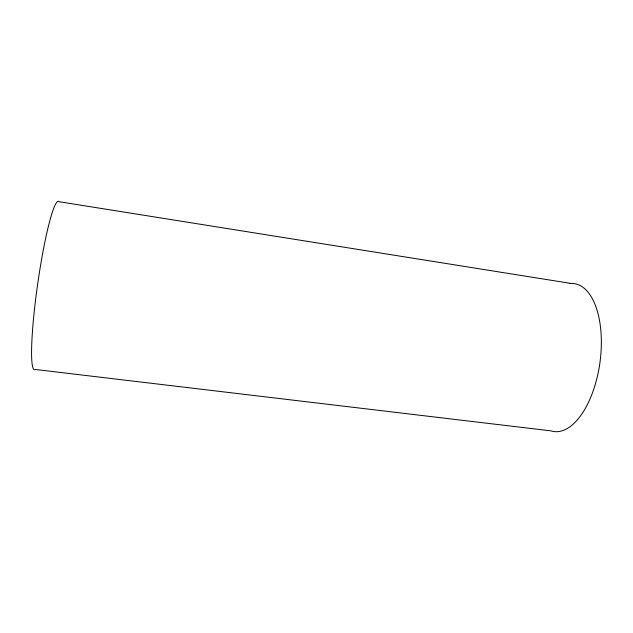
<?xml version="1.0" encoding="UTF-8"?>
<svg xmlns="http://www.w3.org/2000/svg" width="633" height="633" viewBox="0 0 633 633"><rect width="100%" height="100%" fill="white"/><g stroke="black" fill="none" stroke-linecap="round" stroke-linejoin="round"><path stroke-width="0.95" d="M571.172 283.457L59.201 201.729A85.107 8.917 -81.9 0 0 37.616 284.423A85.107 8.917 -81.9 0 0 35.44 369.482L550.829 430.844A74.662 36.263 -82.2 0 0 600.155 360.984A74.662 36.263 -82.2 0 0 569.439 283.592"/></g></svg>
